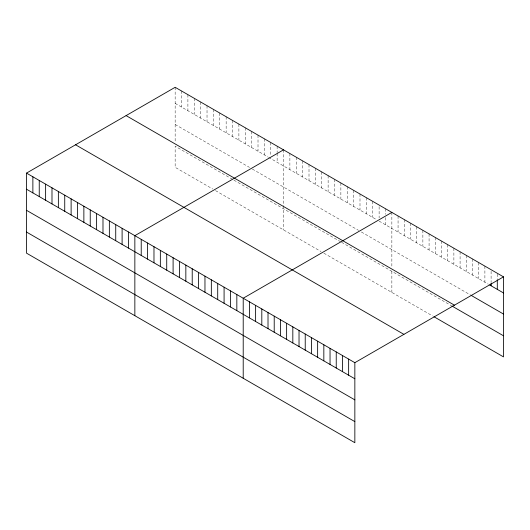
<?xml version="1.0" encoding="UTF-8"?>
<svg xmlns="http://www.w3.org/2000/svg" width="530" height="530" viewBox="0 0 530 530"><rect width="100%" height="100%" fill="white"/><g stroke="black" fill="none" stroke-linecap="round" stroke-linejoin="round"><path stroke-width="0.4" stroke-dasharray="2.65 1.99" d="M175.152 87.291L175.152 142.192M175.152 103.383L267.928 156.946M268.637 157.357L376.989 219.91M379.116 221.136L488.342 284.199M175.152 124.484L249.517 167.414M252.346 169.05L358.578 230.378M361.407 232.014L470.421 294.952M232.518 179.339L175.152 146.22L175.152 167.321L212.689 188.991M233.935 180.154L340.869 241.899M341.578 242.303L451.129 305.552M215.524 190.621L321.041 251.545M323.876 253.181L432.52 315.906M497.299 274.083L497.299 278.906M491.098 271.307L491.098 282.57M484.897 266.113L484.897 282.212M478.689 262.535L478.689 278.628M472.488 258.951L472.488 275.05M466.287 255.374L466.287 271.466M460.086 251.79L460.086 267.889M453.885 248.212L453.885 264.304M447.684 244.628L447.684 260.727M441.477 241.051L441.477 257.143M435.276 237.466L435.276 253.565M429.075 233.889L429.075 249.981M422.874 230.305L422.874 246.404M416.673 226.727L416.673 242.819M410.472 223.143L410.472 239.242M404.264 219.566L404.264 235.658M398.063 215.982L398.063 232.08M391.862 212.404L391.862 267.312M391.862 271.334L391.862 292.434M385.489 208.721L385.489 214.358M385.489 217.578L385.489 224.819M379.116 206.654L379.116 217.923M372.742 201.367L372.742 217.459M366.369 197.683L366.369 213.782M359.996 194.006L359.996 210.099M353.623 190.323L353.623 206.422M347.249 186.646L347.249 202.738M340.869 182.963L340.869 199.061M334.496 179.286L334.496 195.378M328.123 175.602L328.123 191.701M321.75 171.925L321.75 188.018M315.377 168.242L315.377 184.341M309.003 164.565L309.003 180.657M302.63 160.888L302.63 176.98M296.257 157.205L296.257 173.303M289.883 153.528L289.883 169.62M283.51 149.844L283.51 204.752M283.51 205.554L283.51 229.874M277.137 146.167L277.137 152.607M277.137 153.409L277.137 162.259M270.764 142.484L270.764 155.363M264.39 138.807L264.39 154.899M258.011 135.124L258.011 151.222M251.637 131.447L251.637 147.539M245.264 127.77L245.264 143.862M238.891 124.086L238.891 140.178M232.518 120.409L232.518 136.501M226.144 116.726L226.144 132.825M219.771 113.049L219.771 129.141M213.398 109.366L213.398 125.464M207.025 105.689L207.025 121.781M200.651 102.005L200.651 118.104M194.278 98.328L194.278 114.42M187.905 94.645L187.905 110.743M181.525 90.968L181.525 107.06"/><path stroke-width="0.79" d="M26.5 173.111L354.848 362.679L354.848 442.709L26.5 253.141L26.5 173.111L175.152 87.291L503.5 276.859L503.5 356.889L433.898 316.702M283.51 149.844L134.852 235.671L134.852 315.701M391.862 212.404L243.21 298.231L243.21 378.261M354.848 362.679L503.5 276.859M489.72 284.994L503.5 292.951M471.11 295.349L503.5 314.051M126.1 115.613L454.442 305.181M451.818 305.949L503.5 335.788M75.558 144.789L403.9 334.357M26.5 189.21L354.848 378.778M26.5 210.304L354.848 399.878M26.5 232.047L354.848 421.615M497.299 279.714L497.299 289.373M491.098 283.378L491.098 285.789M348.641 359.101L348.641 375.194M342.44 355.517L342.44 371.616M336.239 351.94L336.239 368.032M330.038 348.356L330.038 364.454M323.837 344.778L323.837 360.87M317.636 341.194L317.636 357.293M311.428 337.617L311.428 353.709M305.227 334.032L305.227 350.131M299.026 330.455L299.026 346.547M292.825 326.871L292.825 342.97M286.624 323.293L286.624 339.385M280.423 319.716L280.423 335.808M274.215 316.132L274.215 332.224M268.014 312.554L268.014 328.646M261.813 308.97L261.813 325.062M255.612 305.393L255.612 321.485M249.411 301.808L249.411 317.901M236.837 294.548L236.837 310.646M230.457 290.871L230.457 306.963M224.084 287.187L224.084 303.286M217.711 283.51L217.711 299.602M211.338 279.827L211.338 295.925M204.964 276.15L204.964 292.242M198.591 272.466L198.591 288.565M192.218 268.79L192.218 284.882M185.844 265.113L185.844 281.205M179.471 261.429L179.471 277.528M173.098 257.752L173.098 273.844M166.725 254.069L166.725 270.168M160.351 250.392L160.351 266.484M153.978 246.708L153.978 262.807M147.598 243.031L147.598 259.124M141.225 239.348L141.225 255.447M128.479 231.988L128.479 248.086M122.105 228.311L122.105 244.403M115.732 224.634L115.732 240.726M109.359 220.95L109.359 237.049M102.986 217.273L102.986 233.366M96.612 213.59L96.612 229.689M90.239 209.913L90.239 226.005M83.866 206.23L83.866 222.328M77.493 202.553L77.493 218.645M71.119 198.869L71.119 214.968M64.739 195.192L64.739 211.285M58.366 191.515L58.366 207.608M51.993 187.832L51.993 203.924M45.62 184.155L45.62 200.247M39.246 180.472L39.246 196.57M32.873 176.795L32.873 192.887"/></g></svg>
